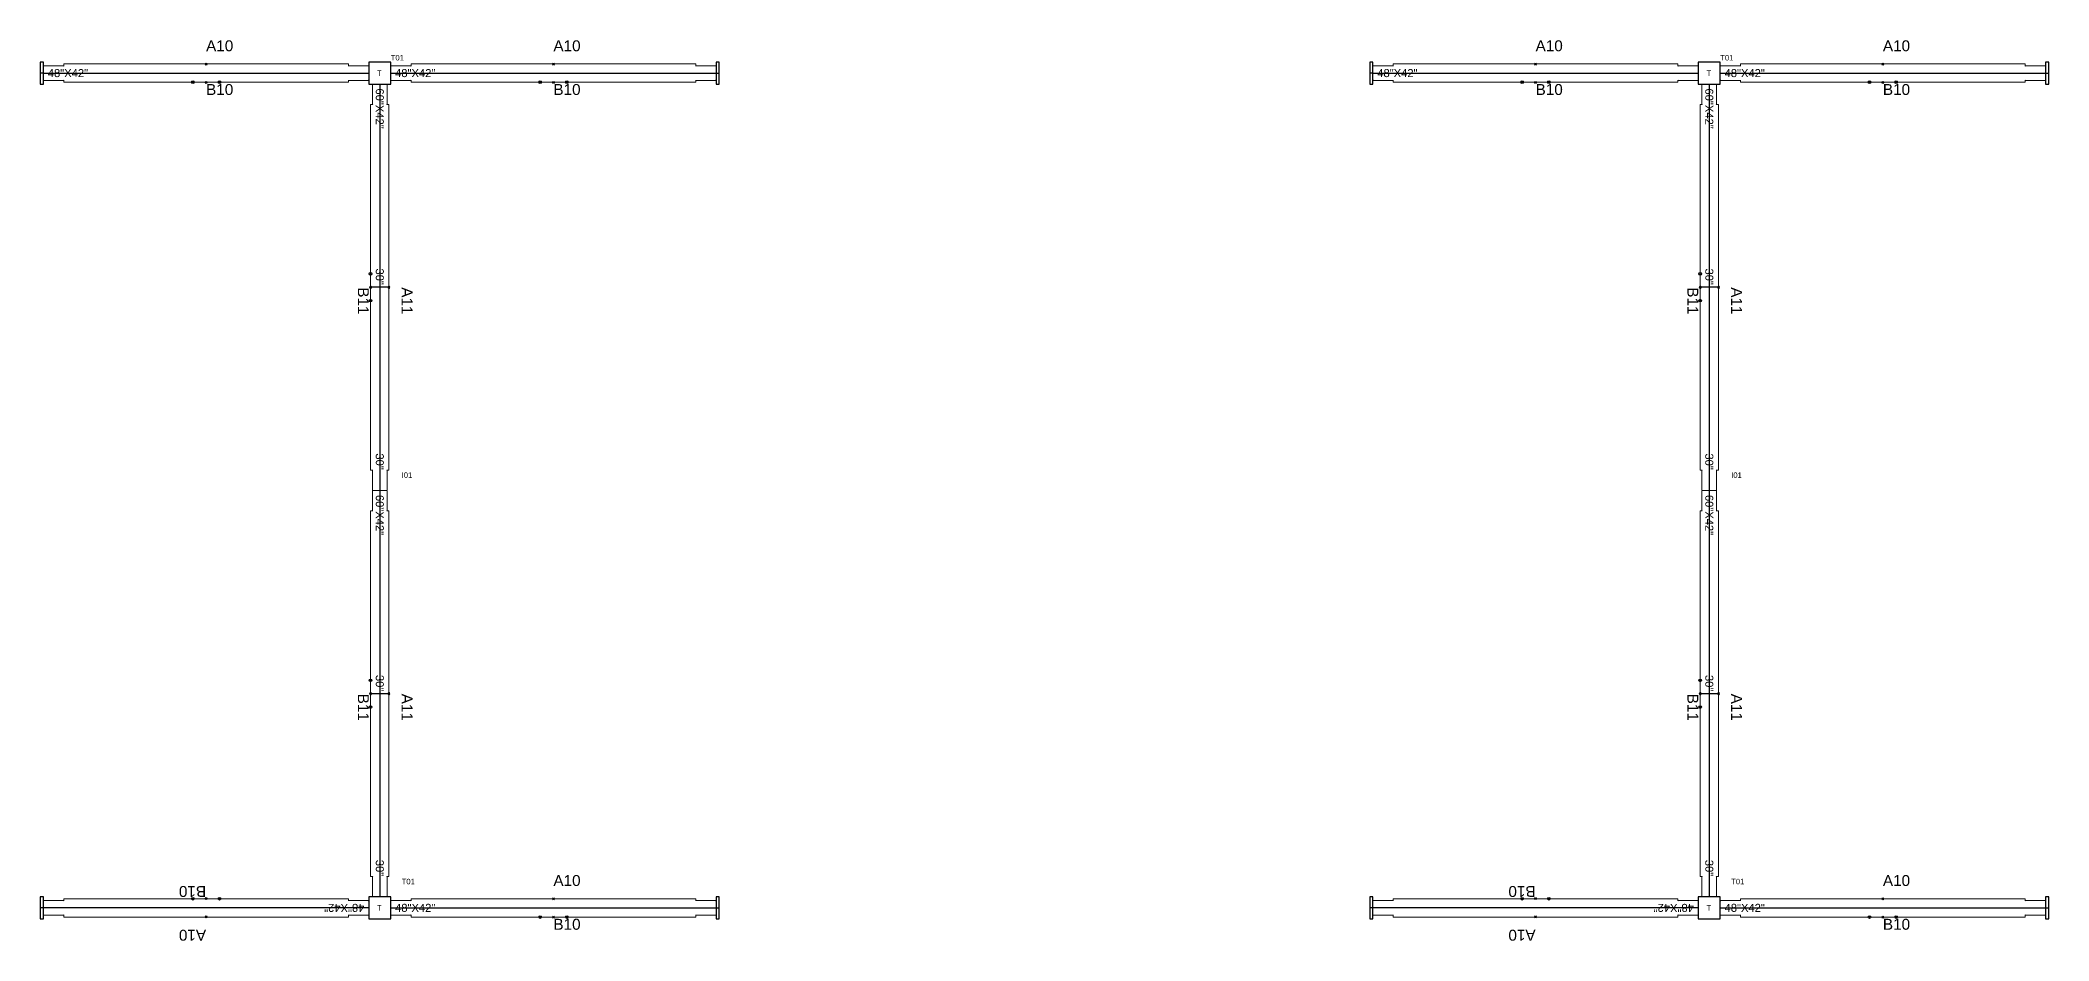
# Model space of a CAD drawing. Header units: millimetres. Extents: x 1390 to 1467.6, y 1790 to 1851.2.
# Drawn here: x 1441.92 to 1449.45, y 1790.05 to 1793.43 of the extents above; entities that cross this region are included whole.
import ezdxf

# ---------------------------------------------------------------- set-up
doc = ezdxf.new("R2010")
doc.units = ezdxf.units.MM
for name, color, linetype in [('DD2D', 7, 'Continuous'), ('DD2D_Geometry', 7, 'Continuous'), ('DDReportes', 7, 'Continuous'), ('Id Unión', 7, 'Continuous')]:
    doc.layers.add(name, color=color, linetype=linetype)
doc.styles.get("Standard").update_dxf_attribs({"font": 'arial.ttf'})

# ---------------------------------------------------------------- blocks, each defined once
blk = doc.blocks.new('DD101048422D')
at = {"color": 1, "linetype": 'Continuous', "lineweight": 0}
for p, q in [((0, -0.0255), (0, 0.0255)), ((0.0017, 0.0275), (0.0218, 0.0275)), ((0.002, 0.0275), (0.0215, 0.0275)), ((0.0747, 0.0275), (0.0215, 0.0275)), ((0.0747, 0.0275), (0.075, 0.0275)), ((0.0765, 0.026), (0.0765, 0.0343)), ((1.1435, 0.0343), (0.0765, 0.0343)), ((1.1435, 0.0343), (1.1435, 0.026)), ((1.1453, 0.0275), (1.145, 0.0275)), ((1.1453, 0.0275), (1.1985, 0.0275)), ((1.2183, 0.0275), (1.1982, 0.0275)), ((1.218, 0.0275), (1.1985, 0.0275)), ((1.22, -0.0255), (1.22, 0.0255)), ((0.025, -0.0275), (0.002, -0.0275)), ((0.025, -0.0275), (0.0747, -0.0275)), ((0.0747, -0.0275), (0.075, -0.0275)), ((0.0765, -0.0343), (0.0765, -0.026)), ((1.1435, -0.0343), (0.0765, -0.0343)), ((1.1435, -0.026), (1.1435, -0.0343)), ((1.1453, -0.0275), (1.145, -0.0275)), ((1.195, -0.0275), (1.1453, -0.0275)), ((1.195, -0.0275), (1.218, -0.0275))]:
    blk.add_line(p, q, dxfattribs=at)
at = {"color": 1}
for p, q in [((0.6065, 0.0379), (0.6135, 0.0308)), ((0.6065, 0.0308), (0.6135, 0.0379)), ((0.6065, -0.0379), (0.6135, -0.0308)), ((0.6065, -0.0308), (0.6135, -0.0379))]:
    blk.add_line(p, q, dxfattribs=at)
for centre in [(0.56, -0.0343), (0.66, -0.0343)]:
    blk.add_circle(centre, 0.005, dxfattribs=at)
at = {"color": 1, "linetype": 'Continuous', "lineweight": 0}
for centre, radius, start, end in [((0.002, 0.0255), 0.00203, 90, 180), ((0.075, 0.026), 0.00151, 10.02098, 90), ((0.075, 0.026), 0.00151, 0, 10.02098), ((1.145, 0.026), 0.00151, 90, 169.97902), ((1.145, 0.026), 0.00151, 169.97902, 180), ((1.145, 0.026), 0.00151, 169.97902, 180), ((1.218, 0.0255), 0.00203, 0, 90), ((0.002, -0.0255), 0.00203, 180, 270), ((0.075, -0.026), 0.00151, 270, 349.97902), ((0.075, -0.026), 0.00151, 349.97902, 0), ((1.145, -0.026), 0.00151, 180, 190.02098), ((1.145, -0.026), 0.00151, 180, 190.02098), ((1.145, -0.026), 0.00151, 190.02098, 270), ((1.218, -0.0255), 0.00203, 270, 0)]:
    blk.add_arc(centre, radius, start, end, dxfattribs=at)
at = {"color": 1}
for p in [(0.61, 0.0343), (0.61, -0.0343)]:
    blk.add_point(p, dxfattribs=at)
blk.add_text('48"X42"', height=0.03).set_placement((0.0165, -0.0149))
blk = doc.blocks.new('SPACE_DD10104842')
blk.add_blockref('DD101048422D', (0, 0))
blk = doc.blocks.new('DD101060422D')
at = {"color": 1, "linetype": 'Continuous', "lineweight": 0}
for p, q in [((0, -0.0255), (0, 0.0255)), ((0.0017, 0.0275), (0.0218, 0.0275)), ((0.002, 0.0275), (0.0215, 0.0275)), ((0.0747, 0.0275), (0.0215, 0.0275)), ((0.0747, 0.0275), (0.075, 0.0275)), ((0.0765, 0.026), (0.0765, 0.0343)), ((1.4475, 0.0343), (0.0765, 0.0343)), ((1.4475, 0.0343), (1.4475, 0.026)), ((1.4493, 0.0275), (1.449, 0.0275)), ((1.4493, 0.0275), (1.5025, 0.0275)), ((1.5223, 0.0275), (1.5022, 0.0275)), ((1.522, 0.0275), (1.5025, 0.0275)), ((1.524, -0.0255), (1.524, 0.0255)), ((0.025, -0.0275), (0.002, -0.0275)), ((0.025, -0.0275), (0.0747, -0.0275)), ((0.0747, -0.0275), (0.075, -0.0275)), ((0.0765, -0.0343), (0.0765, -0.026)), ((1.4475, -0.0343), (0.0765, -0.0343)), ((1.4475, -0.026), (1.4475, -0.0343)), ((1.4493, -0.0275), (1.449, -0.0275)), ((1.499, -0.0275), (1.4493, -0.0275)), ((1.499, -0.0275), (1.522, -0.0275))]:
    blk.add_line(p, q, dxfattribs=at)
at = {"color": 1}
for p, q in [((0.7585, 0.0379), (0.7655, 0.0308)), ((0.7585, 0.0308), (0.7655, 0.0379)), ((0.762, 0.0343), (0.762, -0.0343)), ((0.7585, -0.0379), (0.7655, -0.0308)), ((0.7585, -0.0308), (0.7655, -0.0379))]:
    blk.add_line(p, q, dxfattribs=at)
for centre in [(0.712, -0.0343), (0.812, -0.0343)]:
    blk.add_circle(centre, 0.005, dxfattribs=at)
at = {"color": 1, "linetype": 'Continuous', "lineweight": 0}
for centre, radius, start, end in [((0.002, 0.0255), 0.00203, 90, 180), ((0.075, 0.026), 0.00151, 10.02098, 90), ((0.075, 0.026), 0.00151, 0, 10.02098), ((1.449, 0.026), 0.00151, 90, 169.97902), ((1.449, 0.026), 0.00151, 169.97902, 180), ((1.449, 0.026), 0.00151, 169.97902, 180), ((1.522, 0.0255), 0.00203, 0, 90), ((0.002, -0.0255), 0.00203, 180, 270), ((0.075, -0.026), 0.00151, 270, 349.97902), ((0.075, -0.026), 0.00151, 349.97902, 0), ((1.449, -0.026), 0.00151, 180, 190.02098), ((1.449, -0.026), 0.00151, 180, 190.02098), ((1.449, -0.026), 0.00151, 190.02098, 270), ((1.522, -0.0255), 0.00203, 270, 0)]:
    blk.add_arc(centre, radius, start, end, dxfattribs=at)
at = {"color": 1}
for p in [(0.762, 0.0343), (0.762, -0.0343)]:
    blk.add_point(p, dxfattribs=at)
for s, p in [('60"X42"', (0.0165, -0.0149)), ('30"', (0.6916, -0.0149)), ('30"', (1.3849, -0.0149))]:
    blk.add_text(s, height=0.03).set_placement(p)
blk = doc.blocks.new('SPACE_DD10106042')
blk.add_blockref('DD101060422D', (0, 0))
blk = doc.blocks.new('DD3021422D')
for p, q in [((0, 0.041), (0, -0.041)), ((0.012, 0.041), (0, 0.041)), ((0.012, -0.041), (0.012, 0.041)), ((0, -0.041), (0.012, -0.041))]:
    blk.add_line(p, q)
blk = doc.blocks.new('SPACE_DD302142')
blk.add_blockref('DD3021422D', (0, 0))

msp = doc.modelspace()

# ---------------------------------------------------------------- linework, layer by layer
at = {"layer": 'DD2D'}
for p, q in [((1441.9352, 1793.3031), (1441.9232, 1793.3031)), ((1441.9352, 1793.3031), (1443.1552, 1793.3031)), ((1443.1552, 1793.3031), (1443.1553, 1793.3031)), ((1443.1962, 1793.2621), (1443.1962, 1791.7381)), ((1443.2372, 1793.3031), (1444.4572, 1793.3031)), ((1444.4572, 1793.3031), (1444.4692, 1793.3031)), ((1446.9193, 1793.3031), (1446.9073, 1793.3031)), ((1446.9193, 1793.3031), (1448.1393, 1793.3031)), ((1448.1393, 1793.3031), (1448.1394, 1793.3031)), ((1448.1803, 1793.2621), (1448.1803, 1791.7381)), ((1448.2213, 1793.3031), (1449.4413, 1793.3031)), ((1449.4413, 1793.3031), (1449.4533, 1793.3031)), ((1443.1962, 1791.7381), (1443.1962, 1791.738)), ((1443.1962, 1791.7381), (1443.1962, 1790.2141)), ((1448.1803, 1791.7381), (1448.1803, 1791.738)), ((1448.1803, 1791.7381), (1448.1803, 1790.2141)), ((1441.9352, 1790.1731), (1441.9232, 1790.1731)), ((1443.1552, 1790.1731), (1441.9352, 1790.1731)), ((1443.1962, 1790.2141), (1443.1962, 1790.214)), ((1443.2372, 1790.1731), (1444.4572, 1790.1731)), ((1444.4572, 1790.1731), (1444.4692, 1790.1731)), ((1446.9193, 1790.1731), (1446.9073, 1790.1731)), ((1448.1393, 1790.1731), (1446.9193, 1790.1731)), ((1448.1803, 1790.2141), (1448.1803, 1790.214)), ((1448.2213, 1790.1731), (1449.4413, 1790.1731)), ((1449.4413, 1790.1731), (1449.4533, 1790.1731))]:
    msp.add_line(p, q, dxfattribs=at)
at = {"layer": 'DD2D_Geometry'}
for points in [[(1443.1552, 1793.2621), (1443.2373, 1793.2621), (1443.2373, 1793.3441), (1443.1552, 1793.3441)], [(1448.1393, 1793.2621), (1448.2214, 1793.2621), (1448.2214, 1793.3441), (1448.1393, 1793.3441)], [(1443.1962, 1791.738), (1443.1962, 1791.738), (1443.1962, 1791.7381), (1443.1962, 1791.7381)], [(1448.1803, 1791.738), (1448.1803, 1791.738), (1448.1803, 1791.7381), (1448.1803, 1791.7381)], [(1443.1552, 1790.2141), (1443.1552, 1790.132), (1443.2372, 1790.132), (1443.2372, 1790.2141)], [(1448.1393, 1790.2141), (1448.1393, 1790.132), (1448.2213, 1790.132), (1448.2213, 1790.2141)]]:
    msp.add_lwpolyline(points, close=True, dxfattribs=at)

# ---------------------------------------------------------------- block references
for name, p, rotation in [('SPACE_DD302142', (1441.9352, 1793.3031), 180), ('SPACE_DD302142', (1446.9193, 1793.3031), 180), ('SPACE_DD10106042', (1443.1962, 1793.2621), 270), ('SPACE_DD10106042', (1448.1803, 1793.2621), 270), ('SPACE_DD10106042', (1443.1962, 1791.7381), 270), ('SPACE_DD10106042', (1448.1803, 1791.7381), 270), ('SPACE_DD302142', (1441.9352, 1790.1731), 180), ('SPACE_DD10104842', (1443.1552, 1790.1731), 180), ('SPACE_DD302142', (1446.9193, 1790.1731), 180), ('SPACE_DD10104842', (1448.1393, 1790.1731), 180)]:
    msp.add_blockref(name, p, dxfattribs=dict(at, rotation=rotation))
for name, p in [('SPACE_DD10104842', (1441.9352, 1793.3031)), ('SPACE_DD10104842', (1443.2372, 1793.3031)), ('SPACE_DD302142', (1444.4572, 1793.3031)), ('SPACE_DD10104842', (1446.9193, 1793.3031)), ('SPACE_DD10104842', (1448.2213, 1793.3031)), ('SPACE_DD302142', (1449.4413, 1793.3031)), ('SPACE_DD10104842', (1443.2372, 1790.1731)), ('SPACE_DD302142', (1444.4572, 1790.1731)), ('SPACE_DD10104842', (1448.2213, 1790.1731)), ('SPACE_DD302142', (1449.4413, 1790.1731))]:
    msp.add_blockref(name, p, dxfattribs=at)

# ---------------------------------------------------------------- texts
for p in [(1443.1859, 1793.2928), (1448.1701, 1793.2928), (1443.1859, 1790.1628), (1448.1701, 1790.1628)]:
    msp.add_text('T', height=0.0205, dxfattribs=at).set_placement(p)
at = {"layer": 'DDReportes'}
for s, p in [('A10', (1442.5452, 1793.3851)), ('A10', (1443.8472, 1793.3851)), ('A10', (1447.5293, 1793.3851)), ('A10', (1448.8313, 1793.3851)), ('B10', (1442.5452, 1793.2211)), ('B10', (1443.8472, 1793.2211)), ('B10', (1447.5293, 1793.2211)), ('B10', (1448.8313, 1793.2211)), ('A10', (1443.8472, 1790.2551)), ('A10', (1448.8313, 1790.2551)), ('B10', (1443.8472, 1790.0911)), ('B10', (1448.8313, 1790.0911))]:
    msp.add_text(s, height=0.041, dxfattribs=at).set_placement(p)
for s, rotation, p in [('B11', 270, (1443.1142, 1792.5001)), ('A11', 270, (1443.2782, 1792.5001)), ('B11', 270, (1448.0983, 1792.5001)), ('A11', 270, (1448.2623, 1792.5001)), ('A11', 270, (1443.2782, 1790.9761)), ('A11', 270, (1448.2623, 1790.9761)), ('B11', 270, (1443.1142, 1790.9761)), ('B11', 270, (1448.0983, 1790.9761)), ('B10', 180, (1442.5452, 1790.2551)), ('B10', 180, (1447.5293, 1790.2551)), ('A10', 180, (1442.5452, 1790.0911)), ('A10', 180, (1447.5293, 1790.0911))]:
    msp.add_text(s, height=0.041, rotation=rotation, dxfattribs=at).set_placement(p)
at = {"layer": 'Id Unión'}
for s, p in [('T01', (1443.2375, 1793.3506)), ('T01', (1448.2217, 1793.3506)), ('I01', (1443.2784, 1791.7855)), ('I01', (1448.2626, 1791.7855)), ('T01', (1443.2784, 1790.2615)), ('T01', (1448.2626, 1790.2615))]:
    msp.add_text(s, height=0.0205, dxfattribs=at).set_placement(p)

doc.saveas('drawing.dxf')
